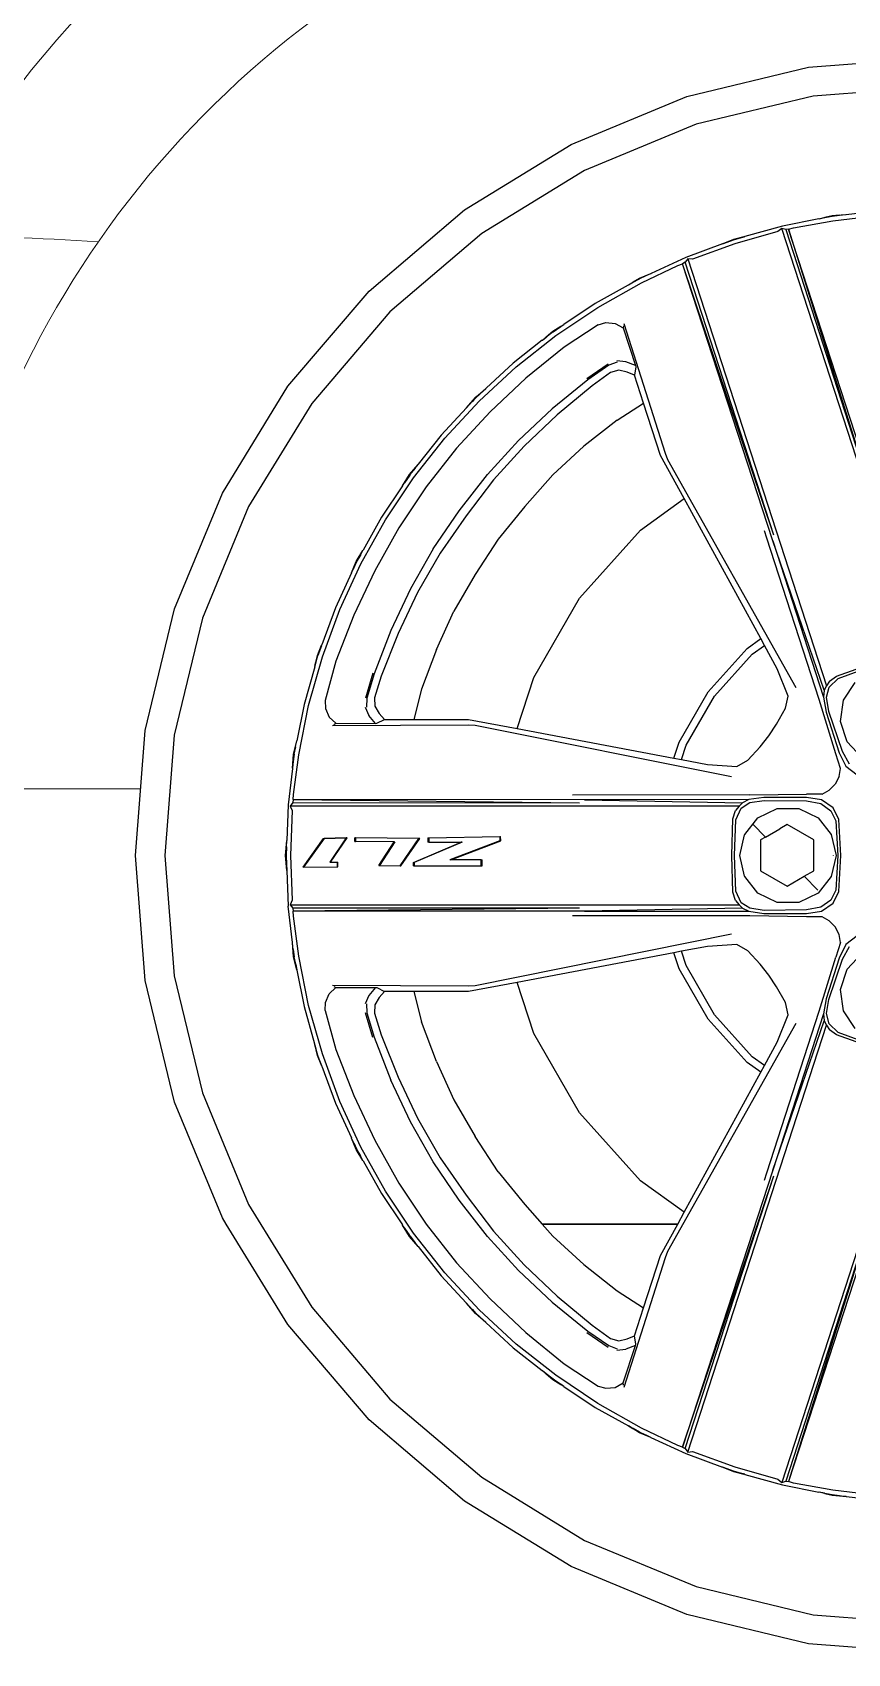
# Model space of a CAD drawing. Header units: millimetres. Extents: x 485872 to 486142, y -52344 to -52207.
# Drawn here: x 486059.481 to 486059.874, y -52337.877 to -52337.095 of the extents above; entities that cross this region are included whole.
import ezdxf

# ---------------------------------------------------------------- set-up
doc = ezdxf.new("R2010")
doc.units = ezdxf.units.MM
doc.header["$LTSCALE"] = 15
doc.layers.add('251', color=251, linetype='Continuous')

# ---------------------------------------------------------------- blocks, each defined once
blk = doc.blocks.new('yand')
for p, q in [((-21.1806, -0.8002), (-21.0156, -0.7605)), ((-21.0156, -0.7605), (-20.8465, -0.7473)), ((-20.8465, -0.787), (-21.0095, -0.7999)), ((-21.3371, -0.8651), (-21.1806, -0.8002)), ((-21.0095, -0.7999), (-21.168, -0.8379)), ((-21.168, -0.8379), (-21.3191, -0.9004)), ((-21.4817, -0.9537), (-21.3371, -0.8651)), ((-21.3191, -0.9004), (-21.4582, -0.9859)), ((-21.6107, -1.0636), (-21.4817, -0.9537)), ((-21.0012, -0.9657), (-20.9837, -0.9615)), ((-21.0012, -0.9657), (-20.9943, -0.9643)), ((-20.9943, -0.9643), (-20.9937, -0.9642)), ((-20.9837, -0.9618), (-20.9937, -0.9642)), ((-20.9937, -0.9642), (-20.9836, -0.9622)), ((-20.9837, -0.9615), (-20.965, -0.96)), ((-20.9737, -0.961), (-20.9837, -0.9618)), ((-20.9737, -0.961), (-20.9836, -0.9622)), ((-20.9836, -0.9622), (-20.9737, -0.961)), ((-20.9836, -0.9622), (-20.9836, -0.9622)), ((-20.9826, -0.9684), (-20.9148, -0.9604)), ((-20.9737, -0.961), (-20.965, -0.96)), ((-20.965, -0.96), (-20.9646, -0.9599)), ((-20.9646, -0.9599), (-20.9153, -0.9541)), ((-21.4582, -0.9859), (-21.5825, -1.0918)), ((-21.0571, -0.9832), (-21.1155, -0.9999)), ((-21.0511, -0.9756), (-21.1017, -0.9899)), ((-21.052, -0.9788), (-21.0571, -0.9832)), ((-21.0466, -0.9805), (-21.052, -0.9788)), ((-20.8643, -1.5567), (-21.052, -0.9788)), ((-21.0018, -0.9658), (-21.0511, -0.9756)), ((-21.0426, -0.98), (-21.0466, -0.9805)), ((-21.0466, -0.9805), (-20.9268, -1.35)), ((-21.0426, -0.98), (-21.0361, -0.9782)), ((-21.0426, -0.98), (-20.9268, -1.35)), ((-20.9207, -1.3553), (-21.0426, -0.98)), ((-21.0361, -0.9782), (-20.9826, -0.9684)), ((-21.0012, -0.9657), (-21.0018, -0.9658)), ((-21.132, -0.9997), (-21.1819, -1.0181)), ((-21.1155, -0.9999), (-21.1726, -1.0207)), ((-21.1318, -0.9996), (-21.132, -0.9997)), ((-21.1318, -0.9996), (-21.1174, -0.9937)), ((-21.1318, -0.9996), (-21.1309, -0.9993)), ((-21.1309, -0.9993), (-21.1308, -0.9993)), ((-21.1174, -0.9937), (-21.1308, -0.9993)), ((-21.1308, -0.9993), (-21.1173, -0.9943)), ((-21.1174, -0.9937), (-21.1022, -0.99)), ((-21.1031, -0.9903), (-21.1174, -0.9937)), ((-21.1173, -0.9943), (-21.1031, -0.9903)), ((-21.1031, -0.9903), (-21.1029, -0.9902)), ((-21.1029, -0.9902), (-21.1022, -0.99)), ((-21.1022, -0.99), (-21.1017, -0.9899)), ((-21.2416, -1.0525), (-21.1926, -1.029)), ((-21.1819, -1.0181), (-21.2286, -1.0397)), ((-21.1926, -1.029), (-21.1862, -1.0267)), ((-21.1827, -1.0247), (-21.1862, -1.0267)), ((-21.0625, -1.3941), (-21.1862, -1.0267)), ((-21.0642, -1.4019), (-21.1862, -1.0267)), ((-21.1793, -1.0201), (-21.1827, -1.0247)), ((-21.0625, -1.3941), (-21.1827, -1.0247)), ((-21.1726, -1.0207), (-21.1793, -1.0201)), ((-21.1793, -1.0201), (-20.9915, -1.598)), ((-21.3011, -1.0859), (-21.2416, -1.0525)), ((-21.2594, -1.0553), (-21.2447, -1.0463)), ((-21.2594, -1.0553), (-21.2536, -1.0521)), ((-21.2536, -1.0521), (-21.2531, -1.0518)), ((-21.2447, -1.0467), (-21.2531, -1.0518)), ((-21.2531, -1.0518), (-21.2444, -1.0469)), ((-21.2447, -1.0463), (-21.2291, -1.0399)), ((-21.2358, -1.0429), (-21.2447, -1.0467)), ((-21.2358, -1.0429), (-21.2444, -1.0469)), ((-21.2353, -1.0427), (-21.2358, -1.0429)), ((-21.2353, -1.0427), (-21.2291, -1.0399)), ((-21.2291, -1.0399), (-21.2286, -1.0397)), ((-21.7206, -1.1926), (-21.6107, -1.0636)), ((-21.2599, -1.0556), (-21.3044, -1.0805)), ((-21.2599, -1.0556), (-21.2594, -1.0553)), ((-21.5825, -1.0918), (-21.6884, -1.216)), ((-21.3578, -1.124), (-21.3011, -1.0859)), ((-21.3044, -1.0805), (-21.3468, -1.1089)), ((-21.3759, -1.13), (-21.3622, -1.1183)), ((-21.3618, -1.1183), (-21.371, -1.1262)), ((-21.3616, -1.1188), (-21.371, -1.1262)), ((-21.3622, -1.1183), (-21.3471, -1.109)), ((-21.3511, -1.1117), (-21.3618, -1.1183)), ((-21.3616, -1.1188), (-21.3511, -1.1117)), ((-21.3511, -1.1117), (-21.3509, -1.1116)), ((-21.3509, -1.1116), (-21.3471, -1.109)), ((-21.3471, -1.109), (-21.3468, -1.1089)), ((-21.3006, -1.1095), (-21.3466, -1.1395)), ((-21.3006, -1.1095), (-21.29, -1.1063)), ((-21.29, -1.1063), (-21.2775, -1.1076)), ((-21.2775, -1.1076), (-21.2667, -1.1136)), ((-21.2662, -1.1106), (-21.2667, -1.1136)), ((-21.2667, -1.1136), (-21.2501, -1.1643)), ((-21.2094, -1.2837), (-21.2653, -1.1081)), ((-21.3761, -1.1301), (-21.4157, -1.1614)), ((-21.4116, -1.1662), (-21.3578, -1.124)), ((-21.3466, -1.1395), (-21.3983, -1.1817)), ((-21.3761, -1.1301), (-21.3759, -1.13)), ((-21.3759, -1.13), (-21.371, -1.1262)), ((-21.4157, -1.1614), (-21.4523, -1.1952)), ((-21.3157, -1.182), (-21.2868, -1.1621)), ((-21.2748, -1.1599), (-21.2862, -1.1642)), ((-21.2629, -1.1594), (-21.2754, -1.1579)), ((-21.2501, -1.1643), (-21.2629, -1.1594)), ((-21.4617, -1.2125), (-21.4116, -1.1662)), ((-21.3983, -1.1817), (-21.4469, -1.2273)), ((-21.3145, -1.1837), (-21.363, -1.2231)), ((-21.2862, -1.1642), (-21.3145, -1.1837)), ((-21.2836, -1.174), (-21.3086, -1.1918)), ((-21.2725, -1.1707), (-21.2836, -1.174)), ((-21.2612, -1.1735), (-21.2725, -1.1707)), ((-21.2513, -1.1776), (-21.2612, -1.1735)), ((-21.2496, -1.1663), (-21.2513, -1.1776)), ((-21.2391, -1.2153), (-21.2513, -1.1776)), ((-21.2501, -1.1643), (-21.2496, -1.1663)), ((-21.8092, -1.3372), (-21.7206, -1.1926)), ((-21.4667, -1.2076), (-21.4526, -1.1955)), ((-21.4613, -1.2035), (-21.4664, -1.2079)), ((-21.4662, -1.2081), (-21.4613, -1.2035)), ((-21.4613, -1.2035), (-21.4526, -1.1955)), ((-21.4523, -1.1952), (-21.4526, -1.1955)), ((-21.3086, -1.1918), (-21.3562, -1.2311)), ((-21.6884, -1.216), (-21.7739, -1.3552)), ((-21.4789, -1.2219), (-21.5129, -1.2586)), ((-21.5081, -1.2628), (-21.4617, -1.2125)), ((-21.4469, -1.2273), (-21.4921, -1.2764)), ((-21.4788, -1.2216), (-21.4789, -1.2219)), ((-21.4788, -1.2216), (-21.4667, -1.2076)), ((-21.4788, -1.2216), (-21.4709, -1.2131)), ((-21.4709, -1.2131), (-21.4707, -1.213)), ((-21.4664, -1.2079), (-21.4707, -1.213)), ((-21.4707, -1.213), (-21.4662, -1.2081)), ((-21.4084, -1.2659), (-21.363, -1.2231)), ((-21.2748, -1.2383), (-21.2391, -1.2153)), ((-21.2161, -1.2861), (-21.2391, -1.2153)), ((-21.3562, -1.2311), (-21.4008, -1.2735)), ((-21.2748, -1.2383), (-21.32, -1.2738)), ((-21.5504, -1.3164), (-21.5081, -1.2628)), ((-21.5129, -1.2586), (-21.544, -1.2981)), ((-21.4505, -1.312), (-21.4084, -1.2659)), ((-21.4921, -1.2764), (-21.5332, -1.3288)), ((-21.4008, -1.2735), (-21.442, -1.3192)), ((-21.32, -1.2738), (-21.3618, -1.3125)), ((-21.1841, -1.3446), (-21.2161, -1.2861)), ((-21.2062, -1.292), (-21.2094, -1.2837)), ((-21.0325, -1.6008), (-21.2062, -1.292)), ((-21.5883, -1.3732), (-21.5504, -1.3164)), ((-21.5654, -1.3274), (-21.556, -1.3121)), ((-21.556, -1.3125), (-21.5626, -1.3232)), ((-21.5555, -1.3127), (-21.5626, -1.3232)), ((-21.556, -1.3121), (-21.5442, -1.2983)), ((-21.5481, -1.3033), (-21.556, -1.3125)), ((-21.5555, -1.3126), (-21.5481, -1.3033)), ((-21.5555, -1.3126), (-21.5555, -1.3127)), ((-21.5481, -1.3033), (-21.5442, -1.2983)), ((-21.5442, -1.2983), (-21.544, -1.2981)), ((-21.4886, -1.3612), (-21.4505, -1.312)), ((-21.3618, -1.3125), (-21.3999, -1.3551)), ((-21.8741, -1.4937), (-21.8092, -1.3372)), ((-21.5654, -1.3274), (-21.5937, -1.3699)), ((-21.5332, -1.3288), (-21.5704, -1.3842)), ((-21.5654, -1.3274), (-21.5626, -1.3232)), ((-21.442, -1.3192), (-21.4793, -1.368)), ((-21.7739, -1.3552), (-21.8364, -1.5063)), ((-21.3999, -1.3551), (-21.4361, -1.3994)), ((-21.243, -1.3874), (-21.1841, -1.3446)), ((-21.0803, -1.5342), (-21.1841, -1.3446)), ((-21.6217, -1.4328), (-21.5883, -1.3732)), ((-21.5937, -1.3699), (-21.6187, -1.4144)), ((-21.5237, -1.4127), (-21.4886, -1.3612)), ((-21.4793, -1.368), (-21.5142, -1.4186)), ((-21.5704, -1.3842), (-21.6031, -1.4423)), ((-21.4361, -1.3994), (-21.467, -1.4475)), ((-21.4361, -1.3994), (-21.4361, -1.3994)), ((-21.3259, -1.4795), (-21.243, -1.3874)), ((-21.0721, -1.3982), (-21.0753, -1.3884)), ((-21.0012, -1.6167), (-21.0721, -1.3982)), ((-21.0642, -1.4019), (-20.9956, -1.6135)), ((-20.9943, -1.604), (-21.0642, -1.4019)), ((-21.628, -1.4296), (-21.619, -1.4149)), ((-21.6225, -1.4212), (-21.6276, -1.4296)), ((-21.6274, -1.4299), (-21.6225, -1.4212)), ((-21.6222, -1.4207), (-21.6225, -1.4212)), ((-21.6222, -1.4207), (-21.619, -1.4149)), ((-21.619, -1.4149), (-21.6187, -1.4144)), ((-21.5237, -1.4127), (-21.5546, -1.467)), ((-21.5142, -1.4186), (-21.5449, -1.4719)), ((-21.6345, -1.4453), (-21.6562, -1.4924)), ((-21.6503, -1.4948), (-21.6217, -1.4328)), ((-21.6345, -1.4453), (-21.6344, -1.4451)), ((-21.6344, -1.4451), (-21.628, -1.4296)), ((-21.6344, -1.4451), (-21.6315, -1.4388)), ((-21.6313, -1.4385), (-21.6315, -1.4388)), ((-21.6031, -1.4423), (-21.6314, -1.5026)), ((-21.6276, -1.4296), (-21.6313, -1.4385)), ((-21.6313, -1.4385), (-21.6274, -1.4299)), ((-21.6274, -1.4299), (-21.6274, -1.4299)), ((-21.467, -1.4475), (-21.4958, -1.4969)), ((-21.5546, -1.467), (-21.5812, -1.5234)), ((-21.6562, -1.4924), (-21.6746, -1.5425)), ((-21.5449, -1.4719), (-21.5715, -1.5274)), ((-21.3878, -1.5868), (-21.3259, -1.4795)), ((-21.9138, -1.6587), (-21.8741, -1.4937)), ((-21.8364, -1.5063), (-21.8744, -1.6648)), ((-21.6738, -1.559), (-21.6503, -1.4948)), ((-21.6314, -1.5026), (-21.6557, -1.5648)), ((-21.5196, -1.5487), (-21.4958, -1.4969)), ((-21.5812, -1.5234), (-21.6037, -1.5818)), ((-21.5715, -1.5274), (-21.5942, -1.5848)), ((-21.0988, -1.5476), (-21.0803, -1.5342)), ((-21.0754, -1.5433), (-21.0803, -1.5342)), ((-21.6842, -1.5719), (-21.6806, -1.5569)), ((-21.6806, -1.5569), (-21.684, -1.571)), ((-21.6835, -1.5694), (-21.68, -1.557)), ((-21.6806, -1.5569), (-21.6749, -1.5432)), ((-21.6752, -1.5439), (-21.6806, -1.5569)), ((-21.68, -1.5569), (-21.6752, -1.5439)), ((-21.6752, -1.5439), (-21.68, -1.557)), ((-21.68, -1.5569), (-21.68, -1.557)), ((-21.6752, -1.5439), (-21.6749, -1.5432)), ((-21.6749, -1.5432), (-21.6746, -1.5425)), ((-21.5196, -1.5487), (-21.5395, -1.6026)), ((-21.1515, -1.6062), (-21.0988, -1.5476)), ((-21.1432, -1.6122), (-21.0919, -1.5553)), ((-21.0919, -1.5553), (-21.0754, -1.5433)), ((-21.0581, -1.5749), (-21.0754, -1.5433)), ((-21.6843, -1.5723), (-21.6987, -1.6232)), ((-21.6925, -1.6246), (-21.6738, -1.559)), ((-21.6842, -1.5719), (-21.6843, -1.5723)), ((-21.6842, -1.5719), (-21.6841, -1.5714)), ((-21.6841, -1.5714), (-21.684, -1.571)), ((-21.684, -1.571), (-21.6836, -1.5699)), ((-21.6836, -1.5699), (-21.6835, -1.5694)), ((-21.6557, -1.5648), (-21.67, -1.6179)), ((-21.0432, -1.6119), (-21.0581, -1.5749)), ((-20.9778, -1.5848), (-20.9309, -1.5683)), ((-20.9754, -1.5881), (-20.9298, -1.5716)), ((-21.6057, -1.5811), (-21.6156, -1.6148)), ((-21.6037, -1.5818), (-21.6135, -1.6147)), ((-21.5942, -1.5848), (-21.6034, -1.6142)), ((-21.4103, -1.656), (-21.3878, -1.5868)), ((-20.9915, -1.598), (-20.9943, -1.604)), ((-20.9871, -1.5917), (-20.9915, -1.598)), ((-20.9914, -1.6136), (-20.9878, -1.5999)), ((-20.9878, -1.5999), (-20.9754, -1.5881)), ((-20.9871, -1.5917), (-20.9778, -1.5848)), ((-20.9683, -1.6176), (-20.9524, -1.5934)), ((-21.6987, -1.6232), (-21.7085, -1.6725)), ((-21.67, -1.6179), (-21.6697, -1.6289)), ((-21.6135, -1.6147), (-21.614, -1.6268)), ((-21.6034, -1.6142), (-21.603, -1.6257)), ((-21.5395, -1.6026), (-21.5503, -1.6437)), ((-21.1909, -1.6744), (-21.1515, -1.6062)), ((-21.1815, -1.6786), (-21.1432, -1.6122)), ((-21.0469, -1.6285), (-21.0432, -1.6119)), ((-20.9785, -1.6902), (-21.0012, -1.6167)), ((-20.9943, -1.604), (-20.9956, -1.6135)), ((-20.9956, -1.6135), (-20.992, -1.6338)), ((-20.9881, -1.6328), (-20.9914, -1.6136)), ((-20.9723, -1.6463), (-20.9683, -1.6176)), ((-21.7059, -1.6916), (-21.6925, -1.6246)), ((-21.6697, -1.6289), (-21.6646, -1.6404)), ((-21.6646, -1.6404), (-21.6555, -1.6488)), ((-21.6161, -1.6269), (-21.6108, -1.6382)), ((-21.6022, -1.6489), (-21.6108, -1.6382)), ((-21.603, -1.6257), (-21.5969, -1.6356)), ((-21.6002, -1.6488), (-21.5899, -1.6437)), ((-21.5969, -1.6356), (-21.5899, -1.6437)), ((-21.5899, -1.6437), (-21.5503, -1.6437)), ((-21.5503, -1.6437), (-21.4759, -1.6436)), ((-21.4759, -1.6436), (-21.4103, -1.656)), ((-21.0589, -1.65), (-21.0469, -1.6285)), ((-20.992, -1.6338), (-20.9743, -1.6886)), ((-20.9697, -1.6872), (-20.9881, -1.6328)), ((-21.927, -1.8277), (-21.9138, -1.6587)), ((-21.8744, -1.6648), (-21.8873, -1.8277)), ((-21.6604, -1.6519), (-21.4761, -1.6508)), ((-21.6582, -1.6503), (-21.6555, -1.6488)), ((-21.6555, -1.6488), (-21.6022, -1.6489)), ((-21.6022, -1.6489), (-21.6002, -1.6488)), ((-21.4761, -1.6508), (-21.4672, -1.6512)), ((-21.4672, -1.6512), (-21.1199, -1.721)), ((-21.4103, -1.656), (-21.1979, -1.6961)), ((-21.0812, -1.6807), (-21.0695, -1.6658)), ((-21.0695, -1.6658), (-21.0589, -1.65)), ((-20.9634, -1.6739), (-20.9723, -1.6463)), ((-21.7128, -1.6906), (-21.7086, -1.6731)), ((-21.7101, -1.6805), (-21.7125, -1.6906)), ((-21.7121, -1.6906), (-21.7101, -1.6805)), ((-21.7101, -1.6804), (-21.7086, -1.6731)), ((-21.7101, -1.6805), (-21.7101, -1.6804)), ((-21.7086, -1.6731), (-21.7085, -1.6725)), ((-21.1979, -1.6961), (-21.1909, -1.6744)), ((-21.1878, -1.698), (-21.1815, -1.6786)), ((-21.098, -1.6987), (-21.0812, -1.6807)), ((-20.9743, -1.6886), (-20.965, -1.707)), ((-20.9604, -1.7043), (-20.9697, -1.6872)), ((-20.9434, -1.6949), (-20.9634, -1.6739)), ((-21.7144, -1.7099), (-21.7202, -1.759)), ((-21.7143, -1.7094), (-21.7144, -1.7099)), ((-21.7143, -1.7094), (-21.7128, -1.6906)), ((-21.7133, -1.7007), (-21.7143, -1.7094)), ((-21.7125, -1.6906), (-21.7133, -1.7007)), ((-21.7121, -1.6906), (-21.7133, -1.7007)), ((-21.7121, -1.6907), (-21.7133, -1.7007)), ((-21.7131, -1.7454), (-21.7059, -1.6916)), ((-21.7121, -1.6906), (-21.7121, -1.6907)), ((-21.1979, -1.6961), (-21.1878, -1.698)), ((-21.1878, -1.698), (-21.1523, -1.7047)), ((-21.1523, -1.7047), (-21.1126, -1.7074)), ((-21.1126, -1.7074), (-21.098, -1.6987)), ((-20.9722, -1.7099), (-20.9785, -1.6902)), ((-20.9744, -1.7207), (-20.9722, -1.7099)), ((-20.965, -1.707), (-20.9499, -1.7188)), ((-20.9879, -1.7392), (-20.9796, -1.7311)), ((-20.9744, -1.7207), (-20.9796, -1.7311)), ((-21.7134, -1.7522), (-21.7141, -1.7562)), ((-21.7134, -1.7522), (-21.7131, -1.7454)), ((-21.7134, -1.7522), (-21.3257, -1.7564)), ((-21.3188, -1.7523), (-21.7134, -1.7522)), ((-21.095, -1.7458), (-21.3351, -1.746)), ((-21.0964, -1.7522), (-21.3188, -1.7523)), ((-21.3188, -1.7523), (-21.105, -1.7563)), ((-21.0964, -1.7522), (-21.105, -1.7563)), ((-21.076, -1.7493), (-21.0964, -1.7522)), ((-21.095, -1.7458), (-21.0182, -1.7448)), ((-21.095, -1.7562), (-21.0757, -1.7534)), ((-21.0183, -1.7492), (-21.076, -1.7493)), ((-21.0757, -1.7534), (-21.0183, -1.754)), ((-20.998, -1.7524), (-21.0183, -1.7492)), ((-21.0183, -1.754), (-20.9992, -1.7576)), ((-20.9974, -1.7446), (-21.0182, -1.7448)), ((-20.9822, -1.7631), (-20.998, -1.7524)), ((-20.9974, -1.7446), (-20.9879, -1.7392)), ((-21.7202, -1.759), (-21.7221, -1.8074)), ((-21.7141, -1.7562), (-21.7175, -1.7608)), ((-21.7175, -1.7608), (-21.7148, -1.767)), ((-21.1098, -1.7608), (-21.7175, -1.7608)), ((-21.7148, -1.767), (-21.717, -1.8277)), ((-21.7141, -1.7562), (-21.3257, -1.7564)), ((-21.1182, -1.778), (-21.1145, -1.767)), ((-21.1098, -1.7608), (-21.1145, -1.767)), ((-21.1143, -1.7793), (-21.1069, -1.7638)), ((-21.105, -1.7563), (-21.1098, -1.7608)), ((-21.1069, -1.7638), (-21.095, -1.7562)), ((-21.1021, -1.7995), (-21.0841, -1.7768)), ((-21.0841, -1.7768), (-21.058, -1.7642)), ((-21.058, -1.7642), (-21.029, -1.7642)), ((-21.029, -1.7642), (-21.0028, -1.7767)), ((-21.0028, -1.7767), (-20.9848, -1.7994)), ((-20.9992, -1.7576), (-20.9853, -1.7671)), ((-20.9853, -1.7671), (-20.9789, -1.7808)), ((-20.9745, -1.779), (-20.9822, -1.7631)), ((-21.1194, -1.8277), (-21.1182, -1.778)), ((-21.1159, -1.8277), (-21.1143, -1.7793)), ((-21.1086, -1.8277), (-21.1022, -1.7996)), ((-21.1022, -1.7996), (-21.1021, -1.7995)), ((-21.0909, -1.7855), (-21.0738, -1.8028)), ((-21.0738, -1.8028), (-21.0545, -1.7917)), ((-21.0445, -1.7859), (-21.0545, -1.7917)), ((-21.0084, -1.8067), (-21.0445, -1.7859)), ((-20.9848, -1.7994), (-20.9784, -1.8277)), ((-20.9789, -1.7808), (-20.9758, -1.8277)), ((-20.9718, -1.8277), (-20.9745, -1.779)), ((-21.7237, -1.8277), (-21.7221, -1.8075)), ((-21.7224, -1.8159), (-21.7234, -1.8277)), ((-21.7224, -1.8159), (-21.7229, -1.8277)), ((-21.7224, -1.8159), (-21.7221, -1.8075)), ((-21.7221, -1.8075), (-21.7221, -1.8074)), ((-21.6728, -1.8048), (-21.7004, -1.8437)), ((-21.6716, -1.8047), (-21.6994, -1.8437)), ((-21.6728, -1.8048), (-21.6716, -1.8047)), ((-21.6416, -1.8037), (-21.6716, -1.8047)), ((-21.6716, -1.8047), (-21.6416, -1.8037)), ((-21.6416, -1.8037), (-21.6638, -1.837)), ((-21.6627, -1.837), (-21.6405, -1.8037)), ((-21.6416, -1.8037), (-21.6405, -1.8037)), ((-21.6405, -1.8037), (-21.6416, -1.8037)), ((-21.629, -1.8041), (-21.6301, -1.8041)), ((-21.6301, -1.8089), (-21.6301, -1.8041)), ((-21.6301, -1.8089), (-21.6291, -1.8089)), ((-21.629, -1.8041), (-21.6291, -1.8089)), ((-21.5768, -1.8095), (-21.6291, -1.8089)), ((-21.5431, -1.8048), (-21.629, -1.8041)), ((-21.5975, -1.8415), (-21.5768, -1.8095)), ((-21.5757, -1.8095), (-21.5964, -1.8414)), ((-21.5768, -1.8095), (-21.5757, -1.8095)), ((-21.5688, -1.8418), (-21.5431, -1.8048)), ((-21.5678, -1.8418), (-21.5421, -1.8048)), ((-21.5506, -1.8372), (-21.4859, -1.8096)), ((-21.4847, -1.8096), (-21.5494, -1.8372)), ((-21.5421, -1.8048), (-21.5431, -1.8048)), ((-21.531, -1.8037), (-21.531, -1.8096)), ((-21.531, -1.8037), (-21.5299, -1.8037)), ((-21.5299, -1.8096), (-21.531, -1.8096)), ((-21.5299, -1.8037), (-21.4337, -1.8022)), ((-21.5299, -1.8037), (-21.5299, -1.8096)), ((-21.5299, -1.8096), (-21.4859, -1.8096)), ((-21.4337, -1.8078), (-21.5014, -1.8336)), ((-21.5002, -1.8336), (-21.4325, -1.8078)), ((-21.4847, -1.8096), (-21.4859, -1.8096)), ((-21.4337, -1.8022), (-21.4337, -1.8078)), ((-21.4337, -1.8022), (-21.4326, -1.8022)), ((-21.4325, -1.8078), (-21.4337, -1.8078)), ((-21.4325, -1.8078), (-21.4326, -1.8022)), ((-21.0738, -1.8028), (-21.0806, -1.8067)), ((-21.0806, -1.8067), (-21.0806, -1.8484)), ((-21.0084, -1.8484), (-21.0084, -1.8067)), ((-21.9138, -1.9968), (-21.927, -1.8277)), ((-21.8873, -1.8277), (-21.8744, -1.9907)), ((-21.7221, -1.848), (-21.7237, -1.8277)), ((-21.7234, -1.8277), (-21.7224, -1.8396)), ((-21.7229, -1.8277), (-21.7224, -1.8396)), ((-21.7224, -1.8396), (-21.7221, -1.848)), ((-21.717, -1.8277), (-21.7148, -1.8884)), ((-21.6994, -1.8437), (-21.653, -1.843)), ((-21.6638, -1.837), (-21.6627, -1.837)), ((-21.6627, -1.837), (-21.654, -1.837)), ((-21.654, -1.837), (-21.653, -1.837)), ((-21.654, -1.837), (-21.654, -1.8429)), ((-21.653, -1.843), (-21.654, -1.8429)), ((-21.653, -1.843), (-21.653, -1.837)), ((-21.5975, -1.8415), (-21.5964, -1.8414)), ((-21.5964, -1.8414), (-21.5688, -1.8418)), ((-21.5688, -1.8418), (-21.5678, -1.8418)), ((-21.5507, -1.8418), (-21.5506, -1.8372)), ((-21.5507, -1.8418), (-21.5495, -1.8418)), ((-21.5506, -1.8372), (-21.5494, -1.8372)), ((-21.5494, -1.8372), (-21.5495, -1.8418)), ((-21.5495, -1.8418), (-21.4589, -1.8416)), ((-21.5002, -1.8336), (-21.5014, -1.8336)), ((-21.4588, -1.8335), (-21.5002, -1.8336)), ((-21.4589, -1.8416), (-21.4588, -1.8335)), ((-21.4589, -1.8416), (-21.4577, -1.8416)), ((-21.4588, -1.8335), (-21.4577, -1.8335)), ((-21.4577, -1.8416), (-21.4577, -1.8335)), ((-21.1182, -1.8775), (-21.1194, -1.8277)), ((-21.1143, -1.8762), (-21.1159, -1.8277)), ((-21.1022, -1.8559), (-21.1086, -1.8277)), ((-20.9784, -1.8277), (-20.9848, -1.8561)), ((-20.9817, -1.828), (-20.9817, -1.8275)), ((-20.9758, -1.8277), (-20.9789, -1.8747)), ((-20.9745, -1.8765), (-20.9718, -1.8277)), ((-21.7221, -1.8481), (-21.7221, -1.848)), ((-21.7221, -1.8481), (-21.7202, -1.8965)), ((-21.6994, -1.8437), (-21.7004, -1.8437)), ((-21.1021, -1.856), (-21.1022, -1.8559)), ((-21.0841, -1.8786), (-21.1021, -1.856)), ((-21.0806, -1.8484), (-21.0445, -1.8692)), ((-21.0445, -1.8692), (-21.0215, -1.8559)), ((-21.0215, -1.8559), (-21.0084, -1.8484)), ((-21.0215, -1.8559), (-21.003, -1.8747)), ((-20.9848, -1.8561), (-21.0028, -1.8788)), ((-21.1145, -1.8885), (-21.1182, -1.8775)), ((-21.1069, -1.8917), (-21.1143, -1.8762)), ((-21.058, -1.8913), (-21.0841, -1.8786)), ((-21.0028, -1.8788), (-21.029, -1.8913)), ((-20.9789, -1.8747), (-20.9853, -1.8884)), ((-20.9821, -1.8924), (-20.9745, -1.8765)), ((-21.7143, -1.9457), (-21.7202, -1.8965)), ((-21.7148, -1.8884), (-21.7175, -1.8947)), ((-21.7175, -1.8947), (-21.1098, -1.8946)), ((-21.7175, -1.8947), (-21.7141, -1.8993)), ((-21.3257, -1.8991), (-21.7141, -1.8993)), ((-21.7141, -1.8993), (-21.7134, -1.9032)), ((-21.3257, -1.8991), (-21.7134, -1.9032)), ((-21.7131, -1.91), (-21.7134, -1.9032)), ((-21.3188, -1.9032), (-21.7134, -1.9032)), ((-21.105, -1.8991), (-21.3188, -1.9032)), ((-21.3188, -1.9032), (-21.0964, -1.9033)), ((-21.1145, -1.8885), (-21.1098, -1.8946)), ((-21.1098, -1.8946), (-21.105, -1.8991)), ((-21.095, -1.8993), (-21.1069, -1.8917)), ((-21.105, -1.8991), (-21.0964, -1.9033)), ((-21.0964, -1.9033), (-21.076, -1.9061)), ((-21.0757, -1.9021), (-21.095, -1.8993)), ((-21.076, -1.9061), (-21.0183, -1.9063)), ((-21.0183, -1.9015), (-21.0757, -1.9021)), ((-21.029, -1.8913), (-21.058, -1.8913)), ((-20.9992, -1.8979), (-21.0183, -1.9015)), ((-21.0183, -1.9063), (-20.998, -1.9031)), ((-20.9853, -1.8884), (-20.9992, -1.8979)), ((-20.998, -1.9031), (-20.9821, -1.8924)), ((-21.7059, -1.9639), (-21.7131, -1.91)), ((-21.095, -1.9096), (-21.3351, -1.9095)), ((-21.0182, -1.9107), (-21.095, -1.9096)), ((-20.9974, -1.9108), (-21.0182, -1.9107)), ((-20.9879, -1.9162), (-20.9974, -1.9108)), ((-20.9879, -1.9162), (-20.9796, -1.9244)), ((-20.9744, -1.9348), (-20.9796, -1.9244)), ((-21.7143, -1.9462), (-21.7143, -1.9457)), ((-21.7128, -1.9649), (-21.7143, -1.9462)), ((-21.7133, -1.9549), (-21.7143, -1.9462)), ((-21.1199, -1.9345), (-21.4672, -2.0043)), ((-21.1523, -1.9508), (-21.1878, -1.9575)), ((-21.1126, -1.9481), (-21.1523, -1.9508)), ((-21.098, -1.9567), (-21.1126, -1.9481)), ((-20.9722, -1.9455), (-20.9785, -1.9653)), ((-20.9722, -1.9455), (-20.9744, -1.9348)), ((-20.965, -1.9485), (-20.9743, -1.9669)), ((-20.9697, -1.9683), (-20.9604, -1.9512)), ((-20.9499, -1.9367), (-20.965, -1.9485)), ((-21.7133, -1.9549), (-21.7125, -1.9649)), ((-21.7121, -1.9648), (-21.7133, -1.9549)), ((-21.7133, -1.9549), (-21.7121, -1.9648)), ((-21.7086, -1.9824), (-21.7128, -1.9649)), ((-21.7125, -1.9649), (-21.7101, -1.9749)), ((-21.7101, -1.9749), (-21.7121, -1.9648)), ((-21.7121, -1.9648), (-21.7121, -1.9648)), ((-21.7099, -1.9755), (-21.7101, -1.9749)), ((-21.6925, -2.0308), (-21.7059, -1.9639)), ((-21.1979, -1.9594), (-21.4103, -1.9995)), ((-21.1878, -1.9575), (-21.1979, -1.9594)), ((-21.1909, -1.9811), (-21.1979, -1.9594)), ((-21.1815, -1.9769), (-21.1878, -1.9575)), ((-21.0812, -1.9748), (-21.098, -1.9567)), ((-21.0695, -1.9897), (-21.0812, -1.9748)), ((-21.0012, -2.0387), (-20.9785, -1.9653)), ((-20.9743, -1.9669), (-20.992, -2.0217)), ((-20.9881, -2.0227), (-20.9697, -1.9683)), ((-20.9634, -1.9816), (-20.9434, -1.9606)), ((-21.8741, -2.1618), (-21.9138, -1.9968)), ((-21.8744, -1.9907), (-21.8364, -2.1492)), ((-21.7099, -1.9755), (-21.7086, -1.9824)), ((-21.7086, -1.9824), (-21.7085, -1.983)), ((-21.7085, -1.983), (-21.6987, -2.0323)), ((-21.1515, -2.0493), (-21.1909, -1.9811)), ((-21.1432, -2.0433), (-21.1815, -1.9769)), ((-21.0589, -2.0054), (-21.0695, -1.9897)), ((-20.9723, -2.0092), (-20.9634, -1.9816)), ((-21.6697, -2.0266), (-21.6646, -2.0151)), ((-21.6646, -2.0151), (-21.6555, -2.0066)), ((-21.4761, -2.0047), (-21.6604, -2.0036)), ((-21.6582, -2.0052), (-21.6555, -2.0066)), ((-21.6555, -2.0066), (-21.6022, -2.0065)), ((-21.6108, -2.0172), (-21.6161, -2.0286)), ((-21.6022, -2.0065), (-21.6108, -2.0172)), ((-21.6022, -2.0065), (-21.6002, -2.0067)), ((-21.6002, -2.0067), (-21.5899, -2.0118)), ((-21.5899, -2.0118), (-21.5969, -2.0199)), ((-21.5503, -2.0118), (-21.5899, -2.0118)), ((-21.5503, -2.0118), (-21.5395, -2.0529)), ((-21.4759, -2.0119), (-21.5503, -2.0118)), ((-21.4672, -2.0043), (-21.4761, -2.0047)), ((-21.4103, -1.9995), (-21.4759, -2.0119)), ((-21.3878, -2.0687), (-21.4103, -1.9995)), ((-21.0469, -2.027), (-21.0589, -2.0054)), ((-20.9683, -2.0379), (-20.9723, -2.0092)), ((-21.6987, -2.0323), (-21.6844, -2.0829)), ((-21.6738, -2.0965), (-21.6925, -2.0308)), ((-21.67, -2.0376), (-21.6697, -2.0266)), ((-21.67, -2.0376), (-21.6557, -2.0906)), ((-21.6057, -2.0744), (-21.6156, -2.0407)), ((-21.614, -2.0287), (-21.6135, -2.0408)), ((-21.6135, -2.0408), (-21.6037, -2.0737)), ((-21.603, -2.0298), (-21.6034, -2.0413)), ((-21.5969, -2.0199), (-21.603, -2.0298)), ((-21.0721, -2.2573), (-21.0012, -2.0387)), ((-21.0432, -2.0436), (-21.0469, -2.027)), ((-20.992, -2.0217), (-20.9956, -2.042)), ((-20.9914, -2.0419), (-20.9881, -2.0227)), ((-20.9524, -2.0621), (-20.9683, -2.0379)), ((-21.6034, -2.0413), (-21.5942, -2.0707)), ((-21.5196, -2.1068), (-21.5395, -2.0529)), ((-21.2062, -2.3635), (-21.0325, -2.0547)), ((-21.1793, -2.6354), (-20.9915, -2.0575)), ((-21.0988, -2.1079), (-21.1515, -2.0493)), ((-21.0919, -2.1002), (-21.1432, -2.0433)), ((-20.9956, -2.042), (-21.0642, -2.2536)), ((-21.0642, -2.2536), (-20.9943, -2.0514)), ((-21.0581, -2.0805), (-21.0432, -2.0436)), ((-20.9956, -2.042), (-20.9943, -2.0514)), ((-20.9943, -2.0514), (-20.9915, -2.0575)), ((-20.9915, -2.0575), (-20.9871, -2.0638)), ((-20.9878, -2.0556), (-20.9914, -2.0419)), ((-20.9754, -2.0674), (-20.9878, -2.0556)), ((-21.6842, -2.0834), (-21.6844, -2.0829)), ((-21.684, -2.0843), (-21.6842, -2.0834)), ((-21.6806, -2.0986), (-21.6842, -2.0834)), ((-21.684, -2.0843), (-21.6806, -2.0986)), ((-21.68, -2.0985), (-21.684, -2.0843)), ((-21.6037, -2.0737), (-21.5812, -2.132)), ((-21.5942, -2.0707), (-21.5715, -2.128)), ((-21.3259, -2.176), (-21.3878, -2.0687)), ((-21.0754, -2.1122), (-21.0581, -2.0805)), ((-20.9778, -2.0707), (-20.9871, -2.0638)), ((-20.9309, -2.0872), (-20.9778, -2.0707)), ((-20.9298, -2.0839), (-20.9754, -2.0674)), ((-21.6806, -2.0986), (-21.675, -2.112)), ((-21.6746, -2.113), (-21.6806, -2.0986)), ((-21.675, -2.112), (-21.68, -2.0985)), ((-21.6503, -2.1607), (-21.6738, -2.0965)), ((-21.6557, -2.0906), (-21.6314, -2.1529)), ((-21.5196, -2.1068), (-21.4958, -2.1585)), ((-21.0754, -2.1122), (-21.0919, -2.1002)), ((-20.8643, -2.0988), (-21.052, -2.6767)), ((-21.675, -2.1121), (-21.675, -2.112)), ((-21.6746, -2.113), (-21.675, -2.1121)), ((-21.6746, -2.113), (-21.6746, -2.1132)), ((-21.6746, -2.1132), (-21.6562, -2.1631)), ((-21.5715, -2.128), (-21.5449, -2.1836)), ((-21.1841, -2.3108), (-21.0803, -2.1213)), ((-21.0803, -2.1213), (-21.0988, -2.1079)), ((-21.0803, -2.1213), (-21.0754, -2.1122)), ((-21.8364, -2.1492), (-21.7739, -2.3003)), ((-21.5546, -2.1885), (-21.5812, -2.132)), ((-21.8092, -2.3182), (-21.8741, -2.1618)), ((-21.6562, -2.1631), (-21.6346, -2.2098)), ((-21.6217, -2.2227), (-21.6503, -2.1607)), ((-21.6314, -2.1529), (-21.6031, -2.2132)), ((-21.4958, -2.1586), (-21.4958, -2.1585)), ((-21.4958, -2.1586), (-21.467, -2.208)), ((-21.5237, -2.2427), (-21.5546, -2.1885)), ((-21.5449, -2.1836), (-21.5142, -2.2369)), ((-21.243, -2.2681), (-21.3259, -2.176)), ((-21.6344, -2.2103), (-21.6346, -2.2098)), ((-21.628, -2.2259), (-21.6344, -2.2103)), ((-21.6316, -2.2164), (-21.6344, -2.2103)), ((-21.6316, -2.2164), (-21.6313, -2.217)), ((-21.6031, -2.2132), (-21.5704, -2.2713)), ((-21.4361, -2.2561), (-21.467, -2.208)), ((-21.6313, -2.217), (-21.6276, -2.2259)), ((-21.6313, -2.217), (-21.6274, -2.2256)), ((-21.619, -2.2406), (-21.628, -2.2259)), ((-21.6276, -2.2259), (-21.6225, -2.2343)), ((-21.6225, -2.2343), (-21.6274, -2.2256)), ((-21.6222, -2.2348), (-21.6225, -2.2343)), ((-21.619, -2.2406), (-21.6222, -2.2348)), ((-21.5883, -2.2823), (-21.6217, -2.2227)), ((-21.5142, -2.2369), (-21.4793, -2.2875)), ((-21.6187, -2.2411), (-21.619, -2.2406)), ((-21.6187, -2.2411), (-21.5937, -2.2856)), ((-21.4886, -2.2942), (-21.5237, -2.2427)), ((-21.4361, -2.2561), (-21.3999, -2.3004)), ((-21.4361, -2.2561), (-21.4361, -2.2561)), ((-21.0642, -2.2536), (-21.1862, -2.6288)), ((-21.0753, -2.2671), (-21.0721, -2.2573)), ((-21.5504, -2.3391), (-21.5883, -2.2823)), ((-21.5704, -2.2713), (-21.5332, -2.3267)), ((-21.1841, -2.3108), (-21.243, -2.2681)), ((-21.1862, -2.6288), (-21.0625, -2.2614)), ((-21.1827, -2.6307), (-21.0625, -2.2614)), ((-21.7739, -2.3003), (-21.6884, -2.4394)), ((-21.5937, -2.2856), (-21.5654, -2.328)), ((-21.4505, -2.3435), (-21.4886, -2.2942)), ((-21.4793, -2.2875), (-21.442, -2.3363)), ((-21.3999, -2.3004), (-21.3763, -2.3268)), ((-20.9207, -2.3002), (-21.0426, -2.6754)), ((-21.804, -2.3268), (-21.8092, -2.3182)), ((-21.1928, -2.3268), (-21.1841, -2.3108)), ((-20.9268, -2.3055), (-21.0466, -2.675)), ((-20.9268, -2.3055), (-21.0426, -2.6754)), ((-21.7206, -2.4629), (-21.804, -2.3268)), ((-21.804, -2.3268), (-21.804, -2.3268)), ((-21.5653, -2.3283), (-21.5654, -2.328)), ((-21.5628, -2.3318), (-21.5653, -2.3283)), ((-21.556, -2.3434), (-21.5653, -2.3283)), ((-21.5628, -2.3318), (-21.5626, -2.3323)), ((-21.5626, -2.3323), (-21.556, -2.343)), ((-21.5626, -2.3323), (-21.5565, -2.3414)), ((-21.5555, -2.3428), (-21.5565, -2.3414)), ((-21.556, -2.343), (-21.5481, -2.3522)), ((-21.5442, -2.3571), (-21.556, -2.3434)), ((-21.5555, -2.3428), (-21.5481, -2.3522)), ((-21.5081, -2.3927), (-21.5504, -2.3391)), ((-21.5332, -2.3267), (-21.4921, -2.3791)), ((-21.4505, -2.3435), (-21.4084, -2.3896)), ((-21.442, -2.3363), (-21.4008, -2.382)), ((-21.1928, -2.3268), (-21.3763, -2.3268)), ((-21.3763, -2.3268), (-21.1928, -2.3268)), ((-21.3763, -2.3268), (-21.3763, -2.3268)), ((-21.3763, -2.3268), (-21.3618, -2.343)), ((-21.3618, -2.343), (-21.3199, -2.3817)), ((-21.2161, -2.3694), (-21.1928, -2.3268)), ((-21.1928, -2.3268), (-21.1928, -2.3268)), ((-21.5481, -2.3522), (-21.5478, -2.3526)), ((-21.5442, -2.3571), (-21.5478, -2.3526)), ((-21.5441, -2.3572), (-21.5442, -2.3571)), ((-21.5441, -2.3572), (-21.5129, -2.3969)), ((-21.2391, -2.4402), (-21.2161, -2.3694)), ((-21.2094, -2.3718), (-21.2062, -2.3635)), ((-21.4921, -2.3791), (-21.4469, -2.4281)), ((-21.4084, -2.3896), (-21.363, -2.4324)), ((-21.4008, -2.382), (-21.3562, -2.4244)), ((-21.3199, -2.3817), (-21.2748, -2.4172)), ((-21.2653, -2.5474), (-21.2094, -2.3718)), ((-21.5129, -2.3969), (-21.4791, -2.4335)), ((-21.4617, -2.443), (-21.5081, -2.3927)), ((-21.4791, -2.4335), (-21.4788, -2.4338)), ((-21.4667, -2.4479), (-21.4788, -2.4338)), ((-21.471, -2.4422), (-21.4788, -2.4338)), ((-21.4469, -2.4281), (-21.3983, -2.4737)), ((-21.363, -2.4324), (-21.3145, -2.4718)), ((-21.3562, -2.4244), (-21.3086, -2.4637)), ((-21.2748, -2.4172), (-21.2391, -2.4402)), ((-21.2748, -2.4172), (-21.2748, -2.4172)), ((-21.6884, -2.4394), (-21.5825, -2.5637)), ((-21.4707, -2.4425), (-21.471, -2.4422)), ((-21.4707, -2.4425), (-21.4664, -2.4476)), ((-21.4662, -2.4474), (-21.4707, -2.4425)), ((-21.4526, -2.4599), (-21.4667, -2.4479)), ((-21.4664, -2.4476), (-21.4613, -2.4519)), ((-21.4613, -2.4519), (-21.4662, -2.4474)), ((-21.4116, -2.4893), (-21.4617, -2.443)), ((-21.4613, -2.4519), (-21.461, -2.4522)), ((-21.4526, -2.4599), (-21.461, -2.4522)), ((-21.2513, -2.4779), (-21.2391, -2.4402)), ((-21.6107, -2.5918), (-21.7206, -2.4629)), ((-21.4526, -2.46), (-21.4526, -2.4599)), ((-21.4526, -2.46), (-21.4157, -2.4941)), ((-21.3983, -2.4737), (-21.3466, -2.516)), ((-21.3157, -2.4735), (-21.2868, -2.4933)), ((-21.3145, -2.4718), (-21.2862, -2.4913)), ((-21.3086, -2.4637), (-21.2836, -2.4815)), ((-21.2612, -2.482), (-21.2513, -2.4779)), ((-21.2496, -2.4892), (-21.2513, -2.4779)), ((-21.4157, -2.4941), (-21.3762, -2.5252)), ((-21.3578, -2.5315), (-21.4116, -2.4893)), ((-21.2862, -2.4913), (-21.2749, -2.4956)), ((-21.2836, -2.4815), (-21.2725, -2.4847)), ((-21.2754, -2.4976), (-21.2629, -2.4961)), ((-21.2725, -2.4847), (-21.2612, -2.482)), ((-21.2667, -2.5419), (-21.2501, -2.4911)), ((-21.2501, -2.4911), (-21.2629, -2.4961)), ((-21.2501, -2.4911), (-21.2496, -2.4892)), ((-21.3466, -2.516), (-21.3006, -2.546)), ((-21.3759, -2.5254), (-21.3762, -2.5252)), ((-21.3622, -2.5372), (-21.3759, -2.5254)), ((-21.3714, -2.529), (-21.3759, -2.5254)), ((-21.371, -2.5293), (-21.3714, -2.529)), ((-21.371, -2.5293), (-21.3618, -2.5372)), ((-21.3616, -2.5367), (-21.371, -2.5293)), ((-21.347, -2.5465), (-21.3622, -2.5372)), ((-21.3618, -2.5372), (-21.3511, -2.5438)), ((-21.3594, -2.5382), (-21.3616, -2.5367)), ((-21.3511, -2.5438), (-21.3594, -2.5382)), ((-21.3011, -2.5696), (-21.3578, -2.5315)), ((-21.3506, -2.544), (-21.3511, -2.5438)), ((-21.347, -2.5465), (-21.3506, -2.544)), ((-21.2775, -2.5479), (-21.2667, -2.5419)), ((-21.2662, -2.5448), (-21.2667, -2.5419)), ((-21.5825, -2.5637), (-21.4582, -2.6696)), ((-21.3469, -2.5466), (-21.347, -2.5465)), ((-21.3469, -2.5466), (-21.3044, -2.5749)), ((-21.3006, -2.546), (-21.29, -2.5491)), ((-21.29, -2.5491), (-21.2775, -2.5479)), ((-21.3044, -2.5749), (-21.2596, -2.6)), ((-21.2416, -2.6029), (-21.3011, -2.5696)), ((-21.4817, -2.7018), (-21.6107, -2.5918)), ((-21.2594, -2.6001), (-21.2596, -2.6)), ((-21.2447, -2.6092), (-21.2594, -2.6001)), ((-21.2594, -2.6001), (-21.2534, -2.6035)), ((-21.2531, -2.6037), (-21.2534, -2.6035)), ((-21.2531, -2.6037), (-21.2447, -2.6088)), ((-21.2444, -2.6086), (-21.2531, -2.6037)), ((-21.2447, -2.6088), (-21.2358, -2.6125)), ((-21.2291, -2.6156), (-21.2447, -2.6092)), ((-21.2444, -2.6086), (-21.2444, -2.6086)), ((-21.2358, -2.6125), (-21.2444, -2.6086)), ((-21.1926, -2.6265), (-21.2416, -2.6029)), ((-21.2358, -2.6125), (-21.2354, -2.6127)), ((-21.2291, -2.6156), (-21.2354, -2.6127)), ((-21.2291, -2.6156), (-21.2291, -2.6156)), ((-21.2291, -2.6156), (-21.1819, -2.6374)), ((-21.1862, -2.6288), (-21.1926, -2.6265)), ((-21.1862, -2.6288), (-21.1827, -2.6307)), ((-21.1827, -2.6307), (-21.1793, -2.6354)), ((-21.1819, -2.6374), (-21.1321, -2.6557)), ((-21.1793, -2.6354), (-21.1726, -2.6347)), ((-21.1726, -2.6347), (-21.1155, -2.6555)), ((-21.1155, -2.6555), (-21.0571, -2.6723)), ((-21.4582, -2.6696), (-21.3191, -2.7551)), ((-21.1316, -2.6559), (-21.1321, -2.6557)), ((-21.1174, -2.6618), (-21.1316, -2.6559)), ((-21.131, -2.6561), (-21.1316, -2.6559)), ((-21.1308, -2.6562), (-21.131, -2.6561)), ((-21.1308, -2.6562), (-21.1174, -2.6618)), ((-21.1173, -2.6612), (-21.1308, -2.6562)), ((-21.1174, -2.6618), (-21.1031, -2.6652)), ((-21.1021, -2.6655), (-21.1174, -2.6618)), ((-21.1031, -2.6652), (-21.1173, -2.6612)), ((-21.1031, -2.6652), (-21.1029, -2.6652)), ((-21.1021, -2.6655), (-21.1029, -2.6652)), ((-21.1021, -2.6655), (-21.1017, -2.6656)), ((-21.1017, -2.6656), (-21.0511, -2.6799)), ((-21.0571, -2.6723), (-21.052, -2.6767)), ((-21.052, -2.6767), (-21.0466, -2.675)), ((-21.0466, -2.675), (-21.0426, -2.6754)), ((-21.0361, -2.6773), (-21.0426, -2.6754)), ((-20.9826, -2.6871), (-21.0361, -2.6773)), ((-21.0511, -2.6799), (-21.0018, -2.6896)), ((-21.0012, -2.6898), (-21.0018, -2.6896)), ((-20.9837, -2.694), (-21.0012, -2.6898)), ((-20.9942, -2.6912), (-21.0012, -2.6898)), ((-20.9937, -2.6913), (-20.9942, -2.6912)), ((-20.9937, -2.6913), (-20.9934, -2.6913)), ((-20.9934, -2.6913), (-20.9837, -2.6937)), ((-20.9836, -2.6933), (-20.9934, -2.6913)), ((-20.9837, -2.6937), (-20.9736, -2.6945)), ((-20.9649, -2.6955), (-20.9837, -2.694)), ((-20.9736, -2.6945), (-20.9836, -2.6933)), ((-20.9836, -2.6933), (-20.9836, -2.6933)), ((-20.9836, -2.6933), (-20.9736, -2.6945)), ((-20.9148, -2.6951), (-20.9826, -2.6871)), ((-20.9736, -2.6945), (-20.9649, -2.6955)), ((-20.9649, -2.6955), (-20.9644, -2.6955)), ((-20.9644, -2.6955), (-20.9153, -2.7014)), ((-21.3371, -2.7904), (-21.4817, -2.7018)), ((-21.3191, -2.7551), (-21.168, -2.8176)), ((-21.1806, -2.8553), (-21.3371, -2.7904)), ((-21.168, -2.8176), (-21.0095, -2.8556)), ((-21.0156, -2.895), (-21.1806, -2.8553)), ((-21.0095, -2.8556), (-20.8465, -2.8685)), ((-20.8465, -2.9082), (-21.0156, -2.895))]:
    blk.add_line(p, q)

msp = doc.modelspace()

# ---------------------------------------------------------------- linework, layer by layer
at = {"layer": '251', "lineweight": 5}
msp.add_line((486059.43001, -52337.45963), (486059.53283, -52337.45963), dxfattribs=at)
for points in [[(486059.05974, -52336.07153, -0.016979), (486060.43182, -52336.12075, -0.007164), (486060.48119, -52336.17584, 0.152641), (486060.46196, -52336.18793, -0.043639), (486060.79212, -52336.65047, -0.23675), (486060.86337, -52336.81448, -0.05669), (486060.85487, -52337.08241, 0.077882), (486060.9345, -52337.09791, -0.163522), (486060.89544, -52337.33976, -0.030112), (486060.35465, -52337.45573, 1.055419), (486059.43313, -52337.51327, -0.375067), (486059.37618, -52337.52765, 0.127865), (486059.34972, -52337.5012, -0.000326), (486059.05974, -52337.50284, -0.000326)], [(486059.4276, -52337.19289, -0.652523), (486060.38082, -52337.26783, 0.329391), (486060.42614, -52337.28216, 0.044283), (486060.86123, -52337.19492, 0.31699), (486060.89926, -52337.09422, 36.745133)], [(486059.05974, -52337.19142, -0.000563), (486059.4276, -52337.19289, -0.015408), (486059.51258, -52337.19595)]]:
    msp.add_lwpolyline(points, format="xyb", dxfattribs=at)

# ---------------------------------------------------------------- block references
at = {"layer": '251', "lineweight": 5, "xscale": 0.3561558241750289, "yscale": 0.3561558241750289, "zscale": 0.3561558241750289}
msp.add_blockref('yand', (486067.33991, -52336.84086), dxfattribs=at)

doc.saveas('drawing.dxf')
